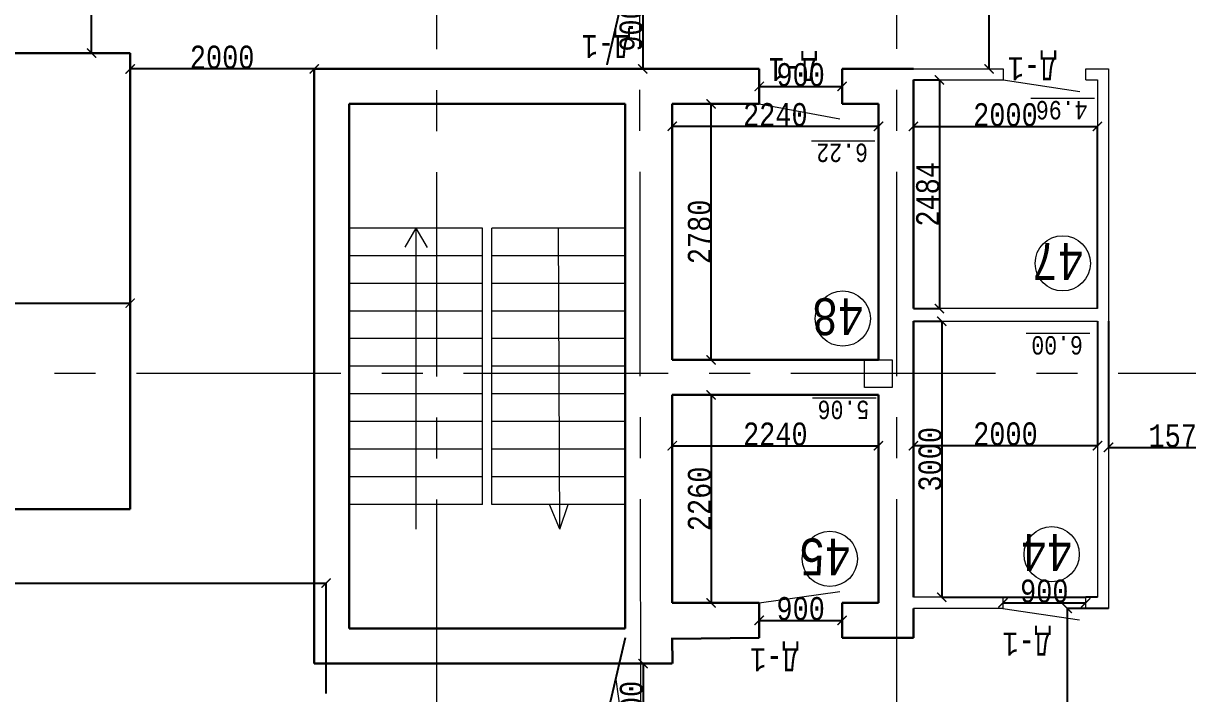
# Model space of a CAD drawing. Header units: millimetres. Extents: x -689206 to 4969298, y -1019800 to 703299.
# Drawn here: x -93654 to -81003, y -580746 to -573463 of the extents above; entities that cross this region are included whole.
import ezdxf

# ---------------------------------------------------------------- set-up
doc = ezdxf.new("R2010")
doc.units = ezdxf.units.MM
doc.linetypes.add('JIS_02_4.0', pattern=[5.5, 4, -1.5])
doc.linetypes.add('осеваяX2', pattern=[101.6, 63.5, -12.7, 12.7, -12.7])
for name, color, linetype, lineweight in [('ПЕРЕГОРОДКИ', 252, 'Continuous', 9), ('РАЗМЕРЫ', 7, 'Continuous', 9), ('сваи', 7, 'JIS_02_4.0', 30), ('стены', 7, 'Continuous', 20)]:
    doc.layers.add(name, color=color, linetype=linetype, lineweight=lineweight)
doc.layers.add('четотам', color=7, linetype='Continuous')
doc.styles.add('Аннотативный', font='isocteur.ttf', dxfattribs={"width": 0.7, "height": 250})
doc.dimstyles.new('Аннотативный', dxfattribs={"dimscale": 0, "dimtxt": 250, "dimasz": 100, "dimexe": 1.25, "dimexo": 0.625, "dimtad": 1, "dimdec": 0, "dimtxsty": 'Аннотативный', "dimblk": 'ARCHTICK', "dimcen": 2.5, "dimadec": 0, "dimazin": 0, "dimtfac": 1, "dimtdec": 0, "dimtmove": 0, "dimatfit": 3, "dimfxl": 1, "dimarcsym": 0})

# ---------------------------------------------------------------- blocks, each defined once
blk = doc.blocks.new('_ArchTick')
at = {"color": 0, "linetype": 'ByBlock', "const_width": 0.15}
blk.add_lwpolyline([(-0.5, -0.5), (0.5, 0.5)], dxfattribs=at)
blk = doc.blocks.new('*D3366')
at = {"layer": 'Defpoints', "color": 0, "lineweight": 0, "transparency": 16777216}
for p in [(-83983, -574079), (-83983, -576563), (-83700, -576563)]:
    blk.add_point(p, dxfattribs=at)
at = {"layer": 'стены', "color": 0, "lineweight": -2, "transparency": 16777216}
for p, q in [((-83983, -574079), (-83699, -574079)), ((-83700, -574079), (-83700, -576563)), ((-83983, -576563), (-83699, -576563))]:
    blk.add_line(p, q, dxfattribs=at)
at = {"layer": 'стены', "color": 0, "lineweight": -2, "transparency": 16777216, "xscale": 100, "yscale": 100, "zscale": 100}
for p, rotation in [((-83700, -574079), 90), ((-83700, -576563), 270)]:
    blk.add_blockref('_ArchTick', p, dxfattribs=dict(at, rotation=rotation))
at = {"layer": 'стены', "color": 0, "lineweight": 5, "transparency": 16777216, "insert": (-83826, -575321), "char_height": 250, "attachment_point": 5, "rotation": 90, "style": 'Аннотативный'}
blk.add_mtext('2484', dxfattribs=at)
blk = doc.blocks.new('*D3367')
at = {"layer": 'Defpoints', "color": 0, "lineweight": 0, "transparency": 16777216}
for p in [(-83983, -576699), (-83675, -579699), (-82111, -579699)]:
    blk.add_point(p, dxfattribs=at)
at = {"layer": 'стены', "color": 0, "lineweight": -2, "transparency": 16777216}
for p, q in [((-83983, -576699), (-83674, -576699)), ((-83675, -576699), (-83675, -579699)), ((-82112, -579699), (-83676, -579699))]:
    blk.add_line(p, q, dxfattribs=at)
at = {"layer": 'стены', "color": 0, "lineweight": -2, "transparency": 16777216, "xscale": 100, "yscale": 100, "zscale": 100}
for p, rotation in [((-83675, -576699), 90), ((-83675, -579699), 270)]:
    blk.add_blockref('_ArchTick', p, dxfattribs=dict(at, rotation=rotation))
at = {"layer": 'стены', "color": 0, "lineweight": 5, "transparency": 16777216, "insert": (-83801, -578199), "char_height": 250, "attachment_point": 5, "rotation": 90, "style": 'Аннотативный'}
blk.add_mtext('3000', dxfattribs=at)
blk = doc.blocks.new('*D3368')
at = {"layer": 'Defpoints', "color": 0, "lineweight": 0, "transparency": 16777216}
for p in [(-83983, -576699), (-81983, -576699), (-81983, -578051)]:
    blk.add_point(p, dxfattribs=at)
at = {"layer": 'стены', "color": 0, "lineweight": -2, "transparency": 16777216}
for p, q in [((-83983, -576699), (-83983, -578052)), ((-81983, -576699), (-81983, -578052)), ((-83983, -578051), (-81983, -578051))]:
    blk.add_line(p, q, dxfattribs=at)
at = {"layer": 'стены', "color": 0, "lineweight": -2, "transparency": 16777216, "xscale": 100, "yscale": 100, "zscale": 100, "rotation": 180}
blk.add_blockref('_ArchTick', (-83983, -578051), dxfattribs=at)
at = {"layer": 'стены', "color": 0, "lineweight": -2, "transparency": 16777216, "xscale": 100, "yscale": 100, "zscale": 100}
blk.add_blockref('_ArchTick', (-81983, -578051), dxfattribs=at)
at = {"layer": 'стены', "color": 0, "lineweight": 5, "transparency": 16777216, "insert": (-82983, -577925), "char_height": 250, "attachment_point": 5, "style": 'Аннотативный'}
blk.add_mtext('2000', dxfattribs=at)
blk = doc.blocks.new('*D3358')
at = {"layer": 'Defpoints', "color": 0, "lineweight": 0, "transparency": 16777216}
for p in [(-81863, -576699), (-80293, -576699), (-80293, -578070)]:
    blk.add_point(p, dxfattribs=at)
at = {"layer": 'стены', "color": 0, "lineweight": -2, "transparency": 16777216}
for p, q in [((-81863, -576699), (-81863, -578072)), ((-80293, -576699), (-80293, -578072)), ((-81863, -578070), (-80293, -578070))]:
    blk.add_line(p, q, dxfattribs=at)
at = {"layer": 'стены', "color": 0, "lineweight": -2, "transparency": 16777216, "xscale": 100, "yscale": 100, "zscale": 100, "rotation": 180}
blk.add_blockref('_ArchTick', (-81863, -578070), dxfattribs=at)
at = {"layer": 'стены', "color": 0, "lineweight": -2, "transparency": 16777216, "xscale": 100, "yscale": 100, "zscale": 100}
blk.add_blockref('_ArchTick', (-80293, -578070), dxfattribs=at)
at = {"layer": 'стены', "color": 0, "lineweight": 5, "transparency": 16777216, "insert": (-81078, -577945), "char_height": 250, "attachment_point": 5, "style": 'Аннотативный'}
blk.add_mtext('1570', dxfattribs=at)
blk = doc.blocks.new('*D3360')
at = {"layer": 'Defpoints', "color": 0, "lineweight": 0, "transparency": 16777216}
for p in [(-86923, -573059), (-86923, -573959), (-86923, -573959)]:
    blk.add_point(p, dxfattribs=at)
at = {"layer": 'стены', "color": 0, "lineweight": -2, "transparency": 16777216}
for p, q in [((-86924, -573059), (-86925, -573059)), ((-86923, -573059), (-86923, -573959)), ((-86924, -573959), (-86925, -573959))]:
    blk.add_line(p, q, dxfattribs=at)
at = {"layer": 'стены', "color": 0, "lineweight": -2, "transparency": 16777216, "xscale": 100, "yscale": 100, "zscale": 100}
for p, rotation in [((-86923, -573059), 90), ((-86923, -573959), 270)]:
    blk.add_blockref('_ArchTick', p, dxfattribs=dict(at, rotation=rotation))
at = {"layer": 'стены', "color": 0, "lineweight": 5, "transparency": 16777216, "insert": (-87049, -573509), "char_height": 250, "attachment_point": 5, "rotation": 90, "style": 'Аннотативный'}
blk.add_mtext('900', dxfattribs=at)
blk = doc.blocks.new('*D3354')
at = {"layer": 'Defpoints', "color": 0, "lineweight": 0, "transparency": 16777216}
for p in [(-83162, -569811), (-83162, -573959), (-83162, -573959)]:
    blk.add_point(p, dxfattribs=at)
at = {"layer": 'РАЗМЕРЫ', "color": 0, "lineweight": -2, "transparency": 16777216}
for p, q in [((-83163, -569811), (-83163, -569811)), ((-83162, -569811), (-83162, -573959)), ((-83163, -573959), (-83163, -573959))]:
    blk.add_line(p, q, dxfattribs=at)
at = {"layer": 'РАЗМЕРЫ', "color": 0, "lineweight": -2, "transparency": 16777216, "xscale": 100, "yscale": 100, "zscale": 100}
for p, rotation in [((-83162, -569811), 90), ((-83162, -573959), 270)]:
    blk.add_blockref('_ArchTick', p, dxfattribs=dict(at, rotation=rotation))
at = {"layer": 'РАЗМЕРЫ', "color": 0, "lineweight": 5, "transparency": 16777216, "insert": (-83288, -571885), "char_height": 250, "attachment_point": 5, "rotation": 90, "style": 'Аннотативный'}
blk.add_mtext('4147', dxfattribs=at)
blk = doc.blocks.new('*D3464')
at = {"layer": 'Defpoints', "color": 0, "lineweight": 0, "transparency": 16777216}
for p in [(-81956, -579819), (-82313, -584569), (-81956, -584569)]:
    blk.add_point(p, dxfattribs=at)
at = {"layer": 'ПЕРЕГОРОДКИ', "color": 0, "lineweight": -2, "transparency": 16777216}
for p, q in [((-81956, -579819), (-82314, -579819)), ((-82313, -579819), (-82313, -584569)), ((-81956, -584569), (-82314, -584569))]:
    blk.add_line(p, q, dxfattribs=at)
at = {"layer": 'ПЕРЕГОРОДКИ', "color": 0, "lineweight": -2, "transparency": 16777216, "xscale": 100, "yscale": 100, "zscale": 100}
for p, rotation in [((-82313, -579819), 90), ((-82313, -584569), 270)]:
    blk.add_blockref('_ArchTick', p, dxfattribs=dict(at, rotation=rotation))
at = {"layer": 'ПЕРЕГОРОДКИ', "color": 0, "lineweight": 5, "transparency": 16777216, "insert": (-82439, -582270), "char_height": 250, "attachment_point": 5, "rotation": 90, "style": 'Аннотативный'}
blk.add_mtext('4750', dxfattribs=at)
blk = doc.blocks.new('*D3458')
at = {"layer": 'Defpoints', "color": 0, "linetype": 'ByBlock', "lineweight": 0, "transparency": 16777216}
for p in [(-85658, -574149), (-84758, -574149), (-84758, -574149)]:
    blk.add_point(p, dxfattribs=at)
at = {"layer": 'ПЕРЕГОРОДКИ', "color": 0, "linetype": 'ByBlock', "lineweight": -2, "transparency": 16777216}
for p, q in [((-85658, -574148), (-85658, -574147)), ((-85658, -574149), (-84758, -574149)), ((-84758, -574148), (-84758, -574147))]:
    blk.add_line(p, q, dxfattribs=at)
at = {"layer": 'ПЕРЕГОРОДКИ', "color": 0, "linetype": 'ByBlock', "lineweight": -2, "transparency": 16777216, "xscale": 100, "yscale": 100, "zscale": 100, "rotation": 180}
blk.add_blockref('_ArchTick', (-85658, -574149), dxfattribs=at)
at = {"layer": 'ПЕРЕГОРОДКИ', "color": 0, "linetype": 'ByBlock', "lineweight": -2, "transparency": 16777216, "xscale": 100, "yscale": 100, "zscale": 100}
blk.add_blockref('_ArchTick', (-84758, -574149), dxfattribs=at)
at = {"layer": 'ПЕРЕГОРОДКИ', "color": 0, "linetype": 'ByBlock', "lineweight": 13, "transparency": 16777216, "insert": (-85208, -574023), "char_height": 250, "attachment_point": 5, "style": 'Аннотативный'}
blk.add_mtext('900', dxfattribs=at)
blk = doc.blocks.new('*D3459')
at = {"layer": 'Defpoints', "color": 0, "linetype": 'ByBlock', "lineweight": 0, "transparency": 16777216}
for p in [(-85658, -579949), (-84758, -579949), (-84758, -579949)]:
    blk.add_point(p, dxfattribs=at)
at = {"layer": 'ПЕРЕГОРОДКИ', "color": 0, "linetype": 'ByBlock', "lineweight": -2, "transparency": 16777216}
for p, q in [((-85658, -579948), (-85658, -579947)), ((-85658, -579949), (-84758, -579949)), ((-84758, -579948), (-84758, -579947))]:
    blk.add_line(p, q, dxfattribs=at)
at = {"layer": 'ПЕРЕГОРОДКИ', "color": 0, "linetype": 'ByBlock', "lineweight": -2, "transparency": 16777216, "xscale": 100, "yscale": 100, "zscale": 100, "rotation": 180}
blk.add_blockref('_ArchTick', (-85658, -579949), dxfattribs=at)
at = {"layer": 'ПЕРЕГОРОДКИ', "color": 0, "linetype": 'ByBlock', "lineweight": -2, "transparency": 16777216, "xscale": 100, "yscale": 100, "zscale": 100}
blk.add_blockref('_ArchTick', (-84758, -579949), dxfattribs=at)
at = {"layer": 'ПЕРЕГОРОДКИ', "color": 0, "linetype": 'ByBlock', "lineweight": 5, "transparency": 16777216, "insert": (-85208, -579823), "char_height": 250, "attachment_point": 5, "style": 'Аннотативный'}
blk.add_mtext('900', dxfattribs=at)
blk = doc.blocks.new('*D3489')
at = {"layer": 'Defpoints', "color": 0, "linetype": 'ByBlock', "lineweight": 0, "transparency": 16777216}
for p in [(-81983, -574584), (-83983, -576563), (-81983, -576563)]:
    blk.add_point(p, dxfattribs=at)
at = {"layer": 'РАЗМЕРЫ', "color": 0, "linetype": 'ByBlock', "lineweight": -2, "transparency": 16777216}
for p, q in [((-83983, -576562), (-83983, -574582)), ((-83983, -574584), (-81983, -574584)), ((-81983, -576562), (-81983, -574582))]:
    blk.add_line(p, q, dxfattribs=at)
at = {"layer": 'РАЗМЕРЫ', "color": 0, "linetype": 'ByBlock', "lineweight": -2, "transparency": 16777216, "xscale": 100, "yscale": 100, "zscale": 100, "rotation": 180}
blk.add_blockref('_ArchTick', (-83983, -574584), dxfattribs=at)
at = {"layer": 'РАЗМЕРЫ', "color": 0, "linetype": 'ByBlock', "lineweight": -2, "transparency": 16777216, "xscale": 100, "yscale": 100, "zscale": 100}
blk.add_blockref('_ArchTick', (-81983, -574584), dxfattribs=at)
at = {"layer": 'РАЗМЕРЫ', "color": 0, "linetype": 'ByBlock', "lineweight": 5, "transparency": 16777216, "insert": (-82983, -574458), "char_height": 250, "attachment_point": 5, "style": 'Аннотативный'}
blk.add_mtext('2000', dxfattribs=at)
blk = doc.blocks.new('*D3490')
at = {"layer": 'Defpoints', "color": 0, "linetype": 'ByBlock', "lineweight": 0, "transparency": 16777216}
for p in [(-83011, -579759), (-82111, -579759), (-82111, -579759)]:
    blk.add_point(p, dxfattribs=at)
at = {"layer": 'РАЗМЕРЫ', "color": 0, "linetype": 'ByBlock', "lineweight": -2, "transparency": 16777216}
for p, q in [((-83011, -579758), (-83011, -579757)), ((-83011, -579759), (-82111, -579759)), ((-82111, -579758), (-82111, -579757))]:
    blk.add_line(p, q, dxfattribs=at)
at = {"layer": 'РАЗМЕРЫ', "color": 0, "linetype": 'ByBlock', "lineweight": -2, "transparency": 16777216, "xscale": 100, "yscale": 100, "zscale": 100, "rotation": 180}
blk.add_blockref('_ArchTick', (-83011, -579759), dxfattribs=at)
at = {"layer": 'РАЗМЕРЫ', "color": 0, "linetype": 'ByBlock', "lineweight": -2, "transparency": 16777216, "xscale": 100, "yscale": 100, "zscale": 100}
blk.add_blockref('_ArchTick', (-82111, -579759), dxfattribs=at)
at = {"layer": 'РАЗМЕРЫ', "color": 0, "linetype": 'ByBlock', "lineweight": 5, "transparency": 16777216, "insert": (-82561, -579633), "char_height": 250, "attachment_point": 5, "style": 'Аннотативный'}
blk.add_mtext('900', dxfattribs=at)
blk = doc.blocks.new('*D3508')
at = {"layer": 'Defpoints', "color": 0, "linetype": 'ByBlock', "lineweight": 0, "transparency": 16777216}
for p in [(-92493, -576504), (-102294, -578742), (-92493, -578742)]:
    blk.add_point(p, dxfattribs=at)
at = {"layer": 'РАЗМЕРЫ', "color": 0, "linetype": 'ByBlock', "lineweight": -2, "transparency": 16777216}
for p, q in [((-102294, -578742), (-102294, -576503)), ((-102294, -576504), (-92493, -576504)), ((-92493, -578742), (-92493, -576503))]:
    blk.add_line(p, q, dxfattribs=at)
at = {"layer": 'РАЗМЕРЫ', "color": 0, "linetype": 'ByBlock', "lineweight": -2, "transparency": 16777216, "xscale": 100, "yscale": 100, "zscale": 100, "rotation": 180}
blk.add_blockref('_ArchTick', (-102294, -576504), dxfattribs=at)
at = {"layer": 'РАЗМЕРЫ', "color": 0, "linetype": 'ByBlock', "lineweight": -2, "transparency": 16777216, "xscale": 100, "yscale": 100, "zscale": 100}
blk.add_blockref('_ArchTick', (-92493, -576504), dxfattribs=at)
at = {"layer": 'РАЗМЕРЫ', "color": 0, "linetype": 'ByBlock', "lineweight": 5, "transparency": 16777216, "insert": (-97393, -576378), "char_height": 250, "attachment_point": 5, "style": 'Аннотативный'}
blk.add_mtext('9800', dxfattribs=at)
blk = doc.blocks.new('*D3510')
at = {"layer": 'Defpoints', "color": 0, "linetype": 'ByBlock', "lineweight": 0, "transparency": 16777216}
for p in [(-92493, -573959), (-92493, -573959), (-90493, -573959)]:
    blk.add_point(p, dxfattribs=at)
at = {"layer": 'РАЗМЕРЫ', "color": 0, "linetype": 'ByBlock', "lineweight": -2, "transparency": 16777216}
for p, q in [((-92493, -573958), (-92493, -573957)), ((-90493, -573959), (-92493, -573959)), ((-90493, -573958), (-90493, -573957))]:
    blk.add_line(p, q, dxfattribs=at)
at = {"layer": 'РАЗМЕРЫ', "color": 0, "linetype": 'ByBlock', "lineweight": -2, "transparency": 16777216, "xscale": 100, "yscale": 100, "zscale": 100, "rotation": 180}
blk.add_blockref('_ArchTick', (-92493, -573959), dxfattribs=at)
at = {"layer": 'РАЗМЕРЫ', "color": 0, "linetype": 'ByBlock', "lineweight": -2, "transparency": 16777216, "xscale": 100, "yscale": 100, "zscale": 100}
blk.add_blockref('_ArchTick', (-90493, -573959), dxfattribs=at)
at = {"layer": 'РАЗМЕРЫ', "color": 0, "linetype": 'ByBlock', "lineweight": 5, "transparency": 16777216, "insert": (-91493, -573833), "char_height": 250, "attachment_point": 5, "style": 'Аннотативный'}
blk.add_mtext('2000', dxfattribs=at)
blk = doc.blocks.new('*D3521')
at = {"layer": 'Defpoints', "color": 0, "linetype": 'ByBlock', "lineweight": 0, "ltscale": 35, "transparency": 16777216}
for p in [(-86950, -580419), (-86991, -581319), (-86920, -581319)]:
    blk.add_point(p, dxfattribs=at)
at = {"layer": 'сваи', "color": 0, "linetype": 'ByBlock', "lineweight": -2, "ltscale": 35, "transparency": 16777216}
for p, q in [((-86950, -580419), (-86919, -580419)), ((-86920, -580419), (-86920, -581319)), ((-86990, -581319), (-86919, -581319))]:
    blk.add_line(p, q, dxfattribs=at)
at = {"layer": 'сваи', "color": 0, "linetype": 'ByBlock', "lineweight": -2, "ltscale": 35, "transparency": 16777216, "xscale": 100, "yscale": 100, "zscale": 100}
for p, rotation in [((-86920, -580419), 90), ((-86920, -581319), 270)]:
    blk.add_blockref('_ArchTick', p, dxfattribs=dict(at, rotation=rotation))
at = {"layer": 'сваи', "color": 0, "linetype": 'ByBlock', "lineweight": 5, "ltscale": 35, "transparency": 16777216, "insert": (-87046, -580869), "char_height": 250, "attachment_point": 5, "rotation": 90, "style": 'Аннотативный'}
blk.add_mtext('900', dxfattribs=at)
blk = doc.blocks.new('*D3534')
at = {"layer": 'Defpoints', "color": 0, "linetype": 'ByBlock', "lineweight": 0, "ltscale": 35, "transparency": 16777216}
for p in [(-86603, -577499), (-86603, -579759), (-86181, -579759)]:
    blk.add_point(p, dxfattribs=at)
at = {"layer": 'РАЗМЕРЫ', "color": 0, "linetype": 'ByBlock', "lineweight": -2, "ltscale": 35, "transparency": 16777216}
for p, q in [((-86603, -577499), (-86179, -577499)), ((-86181, -577499), (-86181, -579759)), ((-86603, -579759), (-86179, -579759))]:
    blk.add_line(p, q, dxfattribs=at)
at = {"layer": 'РАЗМЕРЫ', "color": 0, "linetype": 'ByBlock', "lineweight": -2, "ltscale": 35, "transparency": 16777216, "xscale": 100, "yscale": 100, "zscale": 100}
for p, rotation in [((-86181, -577499), 90), ((-86181, -579759), 270)]:
    blk.add_blockref('_ArchTick', p, dxfattribs=dict(at, rotation=rotation))
at = {"layer": 'РАЗМЕРЫ', "color": 0, "linetype": 'ByBlock', "lineweight": 5, "ltscale": 35, "transparency": 16777216, "insert": (-86306, -578629), "char_height": 250, "attachment_point": 5, "rotation": 90, "style": 'Аннотативный'}
blk.add_mtext('2260', dxfattribs=at)
blk = doc.blocks.new('*D3535')
at = {"layer": 'Defpoints', "color": 0, "linetype": 'ByBlock', "lineweight": 0, "ltscale": 35, "transparency": 16777216}
for p in [(-86603, -577499), (-84363, -577499), (-84363, -578052)]:
    blk.add_point(p, dxfattribs=at)
at = {"layer": 'РАЗМЕРЫ', "color": 0, "linetype": 'ByBlock', "lineweight": -2, "ltscale": 35, "transparency": 16777216}
for p, q in [((-86603, -577499), (-86603, -578054)), ((-84363, -577499), (-84363, -578054)), ((-86603, -578052), (-84363, -578052))]:
    blk.add_line(p, q, dxfattribs=at)
at = {"layer": 'РАЗМЕРЫ', "color": 0, "linetype": 'ByBlock', "lineweight": -2, "ltscale": 35, "transparency": 16777216, "xscale": 100, "yscale": 100, "zscale": 100, "rotation": 180}
blk.add_blockref('_ArchTick', (-86603, -578052), dxfattribs=at)
at = {"layer": 'РАЗМЕРЫ', "color": 0, "linetype": 'ByBlock', "lineweight": -2, "ltscale": 35, "transparency": 16777216, "xscale": 100, "yscale": 100, "zscale": 100}
blk.add_blockref('_ArchTick', (-84363, -578052), dxfattribs=at)
at = {"layer": 'РАЗМЕРЫ', "color": 0, "linetype": 'ByBlock', "lineweight": 5, "ltscale": 35, "transparency": 16777216, "insert": (-85483, -577927), "char_height": 250, "attachment_point": 5, "style": 'Аннотативный'}
blk.add_mtext('2240', dxfattribs=at)
blk = doc.blocks.new('*D3536')
at = {"layer": 'Defpoints', "color": 0, "linetype": 'ByBlock', "lineweight": 0, "ltscale": 35, "transparency": 16777216}
for p in [(-86603, -574339), (-84363, -574339), (-84363, -574582)]:
    blk.add_point(p, dxfattribs=at)
at = {"layer": 'РАЗМЕРЫ', "color": 0, "linetype": 'ByBlock', "lineweight": -2, "ltscale": 35, "transparency": 16777216}
for p, q in [((-86603, -574339), (-86603, -574584)), ((-84363, -574339), (-84363, -574584)), ((-86603, -574582), (-84363, -574582))]:
    blk.add_line(p, q, dxfattribs=at)
at = {"layer": 'РАЗМЕРЫ', "color": 0, "linetype": 'ByBlock', "lineweight": -2, "ltscale": 35, "transparency": 16777216, "xscale": 100, "yscale": 100, "zscale": 100, "rotation": 180}
blk.add_blockref('_ArchTick', (-86603, -574582), dxfattribs=at)
at = {"layer": 'РАЗМЕРЫ', "color": 0, "linetype": 'ByBlock', "lineweight": -2, "ltscale": 35, "transparency": 16777216, "xscale": 100, "yscale": 100, "zscale": 100}
blk.add_blockref('_ArchTick', (-84363, -574582), dxfattribs=at)
at = {"layer": 'РАЗМЕРЫ', "color": 0, "linetype": 'ByBlock', "lineweight": 5, "ltscale": 35, "transparency": 16777216, "insert": (-85483, -574457), "char_height": 250, "attachment_point": 5, "style": 'Аннотативный'}
blk.add_mtext('2240', dxfattribs=at)
blk = doc.blocks.new('*D3537')
at = {"layer": 'Defpoints', "color": 0, "linetype": 'ByBlock', "lineweight": 0, "ltscale": 35, "transparency": 16777216}
for p in [(-86603, -574339), (-86181, -574339), (-86603, -577119)]:
    blk.add_point(p, dxfattribs=at)
at = {"layer": 'РАЗМЕРЫ', "color": 0, "linetype": 'ByBlock', "lineweight": -2, "ltscale": 35, "transparency": 16777216}
for p, q in [((-86603, -574339), (-86179, -574339)), ((-86181, -577119), (-86181, -574339)), ((-86603, -577119), (-86179, -577119))]:
    blk.add_line(p, q, dxfattribs=at)
at = {"layer": 'РАЗМЕРЫ', "color": 0, "linetype": 'ByBlock', "lineweight": -2, "ltscale": 35, "transparency": 16777216, "xscale": 100, "yscale": 100, "zscale": 100}
for p, rotation in [((-86181, -574339), 90), ((-86181, -577119), 270)]:
    blk.add_blockref('_ArchTick', p, dxfattribs=dict(at, rotation=rotation))
at = {"layer": 'РАЗМЕРЫ', "color": 0, "linetype": 'ByBlock', "lineweight": 5, "ltscale": 35, "transparency": 16777216, "insert": (-86306, -575729), "char_height": 250, "attachment_point": 5, "rotation": 90, "style": 'Аннотативный'}
blk.add_mtext('2780', dxfattribs=at)
blk = doc.blocks.new('*D3527')
at = {"layer": 'Defpoints', "color": 0, "linetype": 'ByBlock', "lineweight": 0, "ltscale": 35, "transparency": 16777216}
for p in [(-90363, -579544), (-106739, -580742), (-90363, -580742)]:
    blk.add_point(p, dxfattribs=at)
at = {"layer": 'РАЗМЕРЫ', "color": 0, "linetype": 'ByBlock', "lineweight": -2, "ltscale": 35, "transparency": 16777216}
for p, q in [((-106739, -580742), (-106739, -579543)), ((-106739, -579544), (-90363, -579544)), ((-90363, -580742), (-90363, -579543))]:
    blk.add_line(p, q, dxfattribs=at)
at = {"layer": 'РАЗМЕРЫ', "color": 0, "linetype": 'ByBlock', "lineweight": -2, "ltscale": 35, "transparency": 16777216, "xscale": 100, "yscale": 100, "zscale": 100, "rotation": 180}
blk.add_blockref('_ArchTick', (-106739, -579544), dxfattribs=at)
at = {"layer": 'РАЗМЕРЫ', "color": 0, "linetype": 'ByBlock', "lineweight": -2, "ltscale": 35, "transparency": 16777216, "xscale": 100, "yscale": 100, "zscale": 100}
blk.add_blockref('_ArchTick', (-90363, -579544), dxfattribs=at)
at = {"layer": 'РАЗМЕРЫ', "color": 0, "linetype": 'ByBlock', "lineweight": 5, "ltscale": 35, "transparency": 16777216, "insert": (-98551, -579418), "char_height": 250, "attachment_point": 5, "style": 'Аннотативный'}
blk.add_mtext('16270', dxfattribs=at)
blk = doc.blocks.new('*D3530')
at = {"layer": 'Defpoints', "color": 0, "linetype": 'ByBlock', "lineweight": 0, "ltscale": 35, "transparency": 16777216}
for p in [(-92911, -568537), (-92493, -568537), (-92493, -573787)]:
    blk.add_point(p, dxfattribs=at)
at = {"layer": 'РАЗМЕРЫ', "color": 0, "linetype": 'ByBlock', "lineweight": -2, "ltscale": 35, "transparency": 16777216}
for p, q in [((-92494, -568537), (-92912, -568537)), ((-92911, -573787), (-92911, -568537)), ((-92494, -573787), (-92912, -573787))]:
    blk.add_line(p, q, dxfattribs=at)
at = {"layer": 'РАЗМЕРЫ', "color": 0, "linetype": 'ByBlock', "lineweight": -2, "ltscale": 35, "transparency": 16777216, "xscale": 100, "yscale": 100, "zscale": 100}
for p, rotation in [((-92911, -568537), 90), ((-92911, -573787), 270)]:
    blk.add_blockref('_ArchTick', p, dxfattribs=dict(at, rotation=rotation))
at = {"layer": 'РАЗМЕРЫ', "color": 0, "linetype": 'ByBlock', "lineweight": 5, "ltscale": 35, "transparency": 16777216, "insert": (-93036, -571162), "char_height": 250, "attachment_point": 5, "rotation": 90, "style": 'Аннотативный'}
blk.add_mtext('5250', dxfattribs=at)

msp = doc.modelspace()

# ---------------------------------------------------------------- linework, layer by layer
at = {"layer": 'ПЕРЕГОРОДКИ', "color": 18, "linetype": 'ByBlock', "lineweight": 13, "true_color": 0x000000}
for p, q in [((-87113.4, -573058.7), (-87315.3, -573912.8)), ((-83008.1, -573958.7), (-83008.1, -574078.7)), ((-82108.1, -574078.7), (-82108.1, -573958.7)), ((-83011.1, -579698.7), (-83011.1, -579818.7)), ((-82111.1, -579818.7), (-82111.1, -579698.7))]:
    msp.add_line(p, q, dxfattribs=at)
at = {"layer": 'ПЕРЕГОРОДКИ', "color": 18, "linetype": 'ByBlock', "lineweight": 9, "true_color": 0x000000}
for p, q in [((-83008.1, -574078.7), (-82176.4, -574202.7)), ((-85658.5, -574338.7), (-84782.7, -574499.3)), ((-85658.5, -579758.7), (-84781, -579633.9)), ((-83011.1, -579818.7), (-82179.5, -579942.7))]:
    msp.add_line(p, q, dxfattribs=at)
at = {"layer": 'РАЗМЕРЫ', "linetype": 'осеваяX2', "lineweight": 5, "ltscale": 35}
for p, q in [((-89159.5, -598637.6), (-89159.5, -548796.3)), ((-86915.5, -598634), (-86995.5, -548796.3))]:
    msp.add_line(p, q, dxfattribs=at)
at = {"layer": 'РАЗМЕРЫ', "linetype": 'ByBlock', "lineweight": 30}
for p, q in [((-92493.4, -573786.6), (-100618.3, -573786.6)), ((-92493.4, -573786.6), (-92493.4, -578742.2)), ((-90113.4, -573958.7), (-90493.4, -573958.7)), ((-90493.4, -573958.7), (-90493.4, -580038.7)), ((-87113.4, -573958.7), (-90113.4, -573958.7)), ((-90113.4, -580038.7), (-90113.4, -574338.7)), ((-102293.5, -578742.2), (-92493.4, -578742.2))]:
    msp.add_line(p, q, dxfattribs=at)
at = {"layer": 'РАЗМЕРЫ', "linetype": 'ByBlock', "lineweight": 20}
for p, q in [((-87113.4, -574338.7), (-90113.4, -574338.7)), ((-90113.4, -574338.7), (-90113.4, -575688.7)), ((-87113.4, -574338.7), (-88144.8, -574338.7)), ((-87113.4, -575688.7), (-87113.4, -574338.7)), ((-90113.4, -578688.7), (-90113.4, -575688.7)), ((-87113.4, -578688.7), (-87113.4, -575688.7)), ((-90113.4, -578388.7), (-90113.4, -578688.7)), ((-90113.4, -578688.7), (-90113.4, -580038.7)), ((-87113.4, -580038.7), (-87113.4, -578688.7)), ((-87113.4, -580038.7), (-90113.4, -580038.7))]:
    msp.add_line(p, q, dxfattribs=at)
at = {"layer": 'РАЗМЕРЫ'}
for p, q in [((-82016.7, -574280), (-82706, -574280)), ((-84402.3, -574743.1), (-85091.5, -574743.1)), ((-82067.5, -576834.2), (-82756.7, -576834.2)), ((-84389.2, -577535.8), (-85078.4, -577535.8))]:
    msp.add_line(p, q, dxfattribs=at)
at = {"layer": 'РАЗМЕРЫ', "linetype": 'ByBlock', "lineweight": 15}
for p, q in [((-88663.4, -575688.7), (-90113.4, -575688.7)), ((-89388.4, -575688.7), (-89507.2, -575894.5)), ((-89388.4, -575688.7), (-89388.4, -578957.4)), ((-89388.4, -575688.7), (-89267.4, -575898.2)), ((-88663.4, -578688.7), (-88663.4, -575688.7)), ((-87113.4, -575688.7), (-88563.4, -575688.7)), ((-88563.4, -578688.7), (-88563.4, -575688.7)), ((-87822.9, -578957.4), (-87838.4, -575688.7)), ((-88663.4, -575988.7), (-90113.4, -575988.7)), ((-87113.4, -575988.7), (-88563.4, -575988.7)), ((-88663.4, -576288.7), (-90113.4, -576288.7)), ((-87113.4, -576288.7), (-88563.4, -576288.7)), ((-88663.4, -576588.7), (-90113.4, -576588.7)), ((-87113.4, -576588.7), (-88563.4, -576588.7)), ((-88663.4, -576888.7), (-90113.4, -576888.7)), ((-87113.4, -576888.7), (-88563.4, -576888.7)), ((-88663.4, -577188.7), (-90113.4, -577188.7)), ((-87113.4, -577188.7), (-88563.4, -577188.7)), ((-88663.4, -577488.7), (-90113.4, -577488.7)), ((-87113.4, -577488.7), (-88563.4, -577488.7)), ((-88663.4, -577788.7), (-90113.4, -577788.7)), ((-87113.4, -577788.7), (-88563.4, -577788.7)), ((-88663.4, -578088.7), (-90113.4, -578088.7)), ((-87113.4, -578088.7), (-88563.4, -578088.7)), ((-88663.4, -578388.7), (-90113.4, -578388.7)), ((-87113.4, -578388.7), (-88563.4, -578388.7)), ((-88663.4, -578688.7), (-90113.4, -578688.7)), ((-87113.4, -578688.7), (-88563.4, -578688.7)), ((-87822.9, -578957.4), (-87937.4, -578688.7)), ((-87822.9, -578957.4), (-87734.4, -578688.7))]:
    msp.add_line(p, q, dxfattribs=at)
at = {"layer": 'РАЗМЕРЫ', "lineweight": 30, "ltscale": 150}
for p, q in [((-90493.4, -580038.7), (-90493.4, -580418.7)), ((-90113.4, -580038.7), (-87113.4, -580038.7)), ((-90493.4, -580418.7), (-87110.7, -580418.7))]:
    msp.add_line(p, q, dxfattribs=at)
at = {"layer": 'сваи', "linetype": 'ByBlock', "lineweight": 30, "ltscale": 35}
for p, q in [((-86600.7, -580418.7), (-86603.4, -580138.7)), ((-87110.7, -580418.7), (-86603.4, -580418.7))]:
    msp.add_line(p, q, dxfattribs=at)
at = {"layer": 'сваи', "linetype": 'ByBlock', "lineweight": 9, "ltscale": 35}
msp.add_line((-87113.4, -581318.7), (-87214.4, -580565.7), dxfattribs=at)
at = {"layer": 'стены', "linetype": 'осеваяX2', "lineweight": 5, "ltscale": 35}
for p, q in [((-84163.4, -598634), (-84163.4, -548796.3)), ((-65310.7, -577268.6), (-132363.4, -577268.6))]:
    msp.add_line(p, q, dxfattribs=at)
at = {"layer": 'стены', "color": 7, "lineweight": 25, "true_color": 0xffffff}
for p, q in [((-87113.4, -573058.7), (-87315.3, -573912.8)), ((-87113.4, -580138.7), (-87315.3, -580992.8))]:
    msp.add_line(p, q, dxfattribs=at)
at = {"layer": 'стены', "lineweight": 30}
for p, q in [((-86733.4, -573958.7), (-87113.4, -573958.7)), ((-86733.4, -573958.7), (-85658.5, -573958.7)), ((-85658.5, -573958.7), (-85658.5, -574338.7)), ((-84758.5, -573958.7), (-83983.4, -573958.7)), ((-84758.5, -574338.7), (-84758.5, -573958.7)), ((-83983.4, -574078.7), (-83983.4, -576562.6)), ((-90113.4, -574338.7), (-87113.4, -574338.7)), ((-87113.4, -580038.7), (-87113.4, -574338.7)), ((-86603.4, -574338.7), (-86603.4, -577118.6)), ((-86603.4, -574338.7), (-85658.5, -574338.7)), ((-84758.5, -574338.7), (-84363.4, -574338.7)), ((-84363.4, -574338.7), (-84363.4, -577118.6)), ((-83983.4, -576698.7), (-83983.4, -579698.7)), ((-84363.4, -577118.6), (-86603.4, -577118.6)), ((-86603.4, -577498.6), (-86603.4, -579758.7)), ((-84363.4, -577498.6), (-86603.4, -577498.6)), ((-84363.4, -577498.6), (-84363.4, -579758.7)), ((-86603.4, -579758.7), (-85658.5, -579758.7)), ((-85658.5, -579758.7), (-85658.5, -580138.7)), ((-84758.5, -579758.7), (-84363.4, -579758.7)), ((-84758.5, -580138.7), (-84758.5, -579758.7)), ((-83983.4, -579818.7), (-83983.4, -580138.7)), ((-86603.3, -580147.8), (-85658.5, -580138.7)), ((-84758.5, -580138.7), (-83983.4, -580138.7))]:
    msp.add_line(p, q, dxfattribs=at)
at = {"layer": 'стены', "color": 18, "lineweight": 13, "true_color": 0x000000}
for p, q in [((-83983.4, -573958.7), (-83008.1, -573958.7)), ((-82108.1, -573958.7), (-81863.4, -573958.7)), ((-81863.4, -573958.7), (-81863.4, -576698.7)), ((-83983.4, -574078.7), (-83008.1, -574078.7)), ((-82108.1, -574078.7), (-81983.4, -574078.7)), ((-81983.4, -574078.7), (-81983.4, -576562.6)), ((-81983.4, -576562.6), (-83983.4, -576562.6)), ((-83983.4, -576698.7), (-81983.4, -576698.7)), ((-81863.4, -576698.7), (-81863.4, -579818.7))]:
    msp.add_line(p, q, dxfattribs=at)
at = {"layer": 'стены', "lineweight": 13}
for p, q in [((-81983.4, -576698.7), (-81983.4, -579698.7)), ((-83011.1, -579698.7), (-83983.4, -579698.7)), ((-83011.1, -579818.7), (-83983.4, -579818.7))]:
    msp.add_line(p, q, dxfattribs=at)
at = {"layer": 'стены', "lineweight": 25}
for p, q in [((-81983.4, -579698.7), (-82111.1, -579698.7)), ((-81863.4, -579818.7), (-82111.1, -579818.7))]:
    msp.add_line(p, q, dxfattribs=at)
at = {"layer": 'стены', "lineweight": 20}
msp.add_lwpolyline([(-84213.4, -577418.6), (-84513.4, -577418.6), (-84513.4, -577118.6), (-84213.4, -577118.6)], close=True, dxfattribs=at)
at = {"layer": 'четотам', "lineweight": 13}
for centre in [(-82360.7, -576071), (-84750.7, -576671), (-84890.7, -579281), (-82480.7, -579231)]:
    msp.add_circle(centre, 300, dxfattribs=at)

# ---------------------------------------------------------------- texts
at = {"layer": 'РАЗМЕРЫ', "lineweight": 20, "ltscale": 150, "char_height": 250, "width": 922.913, "attachment_point": 1, "rotation": 180, "style": 'Аннотативный'}
for insert in [(-87060.7, -573841.5), (-85030.7, -574091.5), (-82430.7, -574081.5), (-82490.7, -580331.5), (-85230.7, -580501.5)]:
    msp.add_mtext('Д-1', dxfattribs=dict(at, insert=insert))
at = {"layer": 'РАЗМЕРЫ', "char_height": 200, "width": 656.117, "attachment_point": 1, "rotation": 180, "style": 'Аннотативный'}
for s, insert in [('4.96', (-82090.3, -574507)), ('6.22', (-84475.8, -574970.1)), ('6.00', (-82141.1, -577061.2)), ('5.06', (-84462.7, -577762.8))]:
    msp.add_mtext(s, dxfattribs=dict(at, insert=insert))
at = {"layer": 'РАЗМЕРЫ', "lineweight": 13, "ltscale": 150, "char_height": 401.1, "width": 1460, "attachment_point": 1, "rotation": 180, "style": 'Аннотативный'}
for s, insert in [('47', (-82132.7, -576250.9)), ('48', (-84522.7, -576850.9)), ('44', (-82252.7, -579410.9)), ('45', (-84662.7, -579460.9))]:
    msp.add_mtext(s, dxfattribs=dict(at, insert=insert))

# ---------------------------------------------------------------- dimensions: what is measured, and where the dimension line sits
at = {"layer": 'ПЕРЕГОРОДКИ', "color": 18, "linetype": 'ByBlock', "lineweight": 13, "true_color": 0x000000}
dim = msp.add_linear_dim(base=(-84758.5, -574148.7), p1=(-85658.5, -574148.7), p2=(-84758.5, -574148.7), angle=180, dimstyle='Аннотативный', dxfattribs=at)
dim.commit()
dim.dimension.update_dxf_attribs({"geometry": '*D3458', "text_midpoint": (-85208.5, -574023)})
at = {"layer": 'ПЕРЕГОРОДКИ', "color": 18, "linetype": 'ByBlock', "lineweight": 5, "true_color": 0x000000}
dim = msp.add_linear_dim(base=(-84758.5, -579948.7), p1=(-85658.5, -579948.7), p2=(-84758.5, -579948.7), angle=180, dimstyle='Аннотативный', dxfattribs=at)
dim.commit()
dim.dimension.update_dxf_attribs({"geometry": '*D3459', "text_midpoint": (-85208.5, -579823)})
at = {"layer": 'ПЕРЕГОРОДКИ', "color": 18, "lineweight": 5, "true_color": 0x000000}
dim = msp.add_linear_dim(base=(-82313, -584568.6), p1=(-81955.6, -579818.7), p2=(-81955.6, -584568.6), angle=270, dimstyle='Аннотативный', dxfattribs=at)
dim.commit()
dim.dimension.update_dxf_attribs({"geometry": '*D3464', "text_midpoint": (-82313, -582270.5), "dimtype": 161})
at = {"layer": 'РАЗМЕРЫ', "linetype": 'ByBlock', "lineweight": 5, "ltscale": 35}
dim = msp.add_linear_dim(base=(-92910.7, -568536.6), p1=(-92493.4, -573786.6), p2=(-92493.4, -568536.6), angle=270, dimstyle='Аннотативный', dxfattribs=at)
dim.commit()
dim.dimension.update_dxf_attribs({"geometry": '*D3530', "text_midpoint": (-93036.3, -571161.6)})
at = {"layer": 'РАЗМЕРЫ', "lineweight": 5}
dim = msp.add_linear_dim(base=(-83161.9, -573958.7), p1=(-83161.9, -569811.5), p2=(-83161.9, -573958.7), angle=270, dimstyle='Аннотативный', dxfattribs=at)
dim.commit()
dim.dimension.update_dxf_attribs({"geometry": '*D3354', "text_midpoint": (-83287.6, -571885.1)})
at = {"layer": 'РАЗМЕРЫ', "linetype": 'ByBlock', "lineweight": 5}
for base, p1, p2, picture, middle in [((-92493.4, -573958.7), (-90493.4, -573958.7), (-92493.4, -573958.7), '*D3510', (-91493.4, -573833)), ((-81983.4, -574583.7), (-83983.4, -576562.6), (-81983.4, -576562.6), '*D3489', (-82983.4, -574458.1)), ((-92493.4, -576503.8), (-102293.5, -578742.2), (-92493.4, -578742.2), '*D3508', (-97393.5, -576378.2)), ((-82111.1, -579758.7), (-83011.1, -579758.7), (-82111.1, -579758.7), '*D3490', (-82561.1, -579633))]:
    dim = msp.add_linear_dim(base=base, p1=p1, p2=p2, angle=180, dimstyle='Аннотативный', dxfattribs=at)
    dim.commit()
    dim.dimension.update_dxf_attribs({"geometry": picture, "text_midpoint": middle})
at = {"layer": 'РАЗМЕРЫ', "linetype": 'ByBlock', "lineweight": 5, "ltscale": 35}
for p1, p2, distance, picture, middle in [((-86603.4, -574338.7), (-84363.4, -574338.7), -243.8, '*D3536', (-85483.4, -574456.8)), ((-86603.4, -577118.6), (-86603.4, -574338.7), -422.7, '*D3537', (-86306.3, -575728.6)), ((-86603.4, -577498.6), (-84363.4, -577498.6), -553.6, '*D3535', (-85483.4, -577926.6)), ((-86603.4, -577498.6), (-86603.4, -579758.7), 422.7, '*D3534', (-86306.3, -578628.6))]:
    dim = msp.add_aligned_dim(p1=p1, p2=p2, distance=distance, dimstyle='Аннотативный', dxfattribs=at)
    dim.commit()
    dim.dimension.update_dxf_attribs({"geometry": picture, "text_midpoint": middle})
dim = msp.add_aligned_dim(p1=(-106739, -580742.2), p2=(-90363.4, -580742.2), distance=1198.2, text='16270', dimstyle='Аннотативный', dxfattribs=at)
dim.commit()
dim.dimension.update_dxf_attribs({"geometry": '*D3527', "text_midpoint": (-98551.2, -579418.4)})
at = {"layer": 'сваи', "linetype": 'ByBlock', "lineweight": 5, "ltscale": 35}
dim = msp.add_linear_dim(base=(-86920.5, -581318.7), p1=(-86950.5, -580418.7), p2=(-86990.7, -581318.7), angle=270, dimstyle='Аннотативный', dxfattribs=at)
dim.commit()
dim.dimension.update_dxf_attribs({"geometry": '*D3521', "text_midpoint": (-87046.1, -580868.7)})
at = {"layer": 'стены', "lineweight": 5}
for base, p1, p2, angle, picture, middle in [((-86923.4, -573958.7), (-86923.4, -573058.7), (-86923.4, -573958.7), 270, '*D3360', (-87049, -573508.7)), ((-83700.1, -576562.6), (-83983.4, -574078.7), (-83983.4, -576562.6), 270, '*D3366', (-83825.8, -575320.6)), ((-81983.4, -578051), (-83983.4, -576698.7), (-81983.4, -576698.7), 180, '*D3368', (-82983.4, -577925.4)), ((-83675.1, -579698.7), (-83983.4, -576698.7), (-82111.1, -579698.7), 270, '*D3367', (-83800.7, -578198.7))]:
    dim = msp.add_linear_dim(base=base, p1=p1, p2=p2, angle=angle, dimstyle='Аннотативный', dxfattribs=at)
    dim.commit()
    dim.dimension.update_dxf_attribs({"geometry": picture, "text_midpoint": middle})
dim = msp.add_linear_dim(base=(-80293.4, -578070.3), p1=(-81863.4, -576698.7), p2=(-80293.4, -576698.7), angle=180, dimstyle='Аннотативный', dxfattribs=at)
dim.commit()
dim.dimension.update_dxf_attribs({"geometry": '*D3358', "text_midpoint": (-81078.4, -578070.3), "dimtype": 160})

doc.saveas('drawing.dxf')
